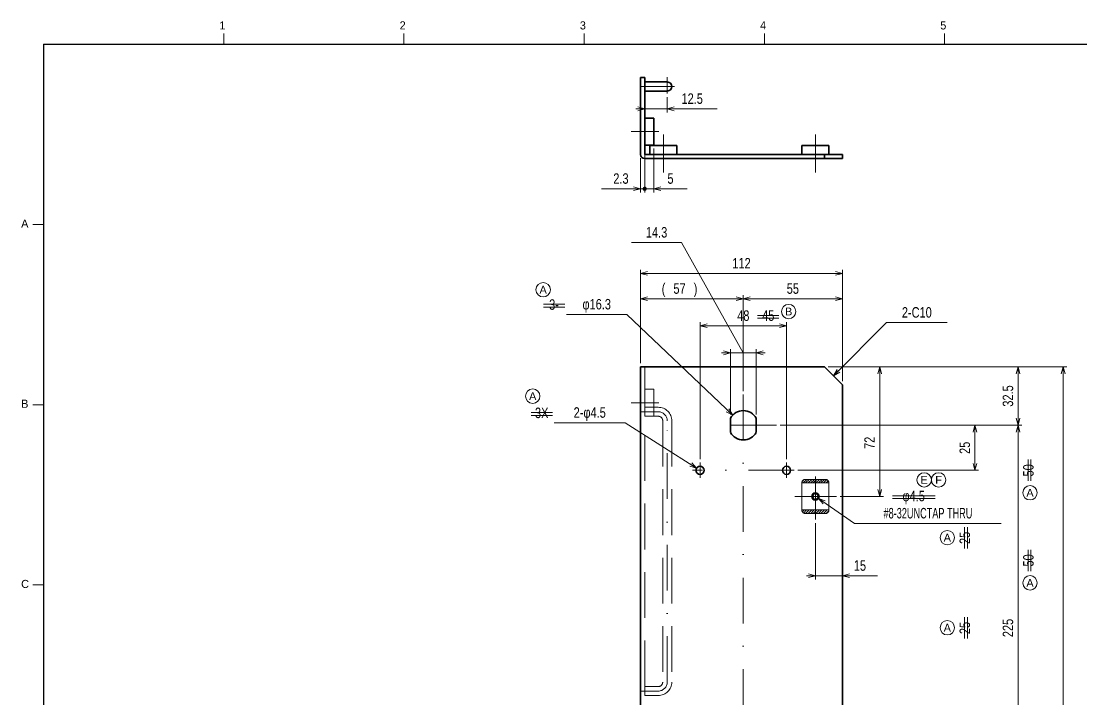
# Model space of a CAD drawing. Header units: millimetres. Extents: x 7 to 587, y 2 to 418.
# Drawn here: x 26.8 to 320.8, y 228.4 to 416.4 of the extents above; entities that cross this region are included whole.
import ezdxf
from ezdxf.enums import TextEntityAlignment as Align

# ---------------------------------------------------------------- set-up
doc = ezdxf.new("R2010")
doc.units = ezdxf.units.MM
for name, pattern in [('DASHDOT', [25.3, 12.7, -6.3, 0, -6.3]), ('DASHED', [19, 12.7, -6.3]), ('DIVIDE', [31.6, 12.7, -6.3, 0, -6.3, 0, -6.3])]:
    doc.linetypes.add(name, pattern=pattern)
for name, color, linetype in [('GR01_01', 7, 'Continuous'), ('GR01_02', 7, 'Continuous'), ('GR01_03', 7, 'Continuous'), ('GR01_05', 7, 'Continuous'), ('GR01_06', 7, 'Continuous'), ('GR01_16', 7, 'Continuous'), ('図面枠C7M', 7, 'Continuous')]:
    doc.layers.add(name, color=color, linetype=linetype)
doc.styles.add('HG丸ｺﾞｼｯｸM-PRO', font='')
doc.styles.get('HG丸ｺﾞｼｯｸM-PRO').set_extended_font_data('HG丸ｺﾞｼｯｸM-PRO')
pattern_1 = [(45, (0, 0), (-0.3535534, 0.3535534), [])]

# ---------------------------------------------------------------- blocks, each defined once
blk = doc.blocks.new('BLKF023')
at = {"layer": '図面枠C7M', "color": 4, "linetype": 'Continuous', "lineweight": 13}
for p, q in [((83, 413), (83, 410)), ((133, 413), (133, 410)), ((183, 413), (183, 410)), ((233, 413), (233, 410)), ((283, 413), (283, 410)), ((30, 360), (33, 360)), ((30, 310), (33, 310)), ((30, 260), (33, 260))]:
    blk.add_line(p, q, dxfattribs=at)
at = {"layer": '図面枠C7M', "color": 2, "linetype": 'Continuous', "lineweight": 25}
for q in [(587, 410), (33, 10)]:
    blk.add_line((33, 410), q, dxfattribs=at)
at = {"layer": '図面枠C7M', "color": 4, "linetype": 'Continuous', "lineweight": 13, "style": 'HG丸ｺﾞｼｯｸM-PRO'}
for s, width, p in [('1', 1.003994, (81.79, 413.45)), ('2', 1.003994, (131.79, 413.45)), ('3', 1.003994, (181.79, 413.45)), ('4', 1.003994, (231.79, 413.45)), ('5', 1.003994, (281.79, 413.45)), ('A', 1.002405, (26.79, 358.45)), ('B', 1.004704, (26.79, 308.45))]:
    blk.add_text(s, height=2.25, dxfattribs=dict(at, width=width)).set_placement(p, align=Align.BOTTOM_LEFT)
at = {"layer": '図面枠C7M', "color": 3, "linetype": 'Continuous', "lineweight": 35, "style": 'HG丸ｺﾞｼｯｸM-PRO', "width": 1.001214}
blk.add_text('C', height=2.25, dxfattribs=at).set_placement((26.79, 258.45), align=Align.BOTTOM_LEFT)
blk = doc.blocks.new('BLKF028')
at = {"layer": 'GR01_02', "color": 4, "linetype": 'DASHED', "lineweight": 13}
for p, q in [((199.79, 314.28), (202.29, 314.28)), ((199.79, 314.28), (199.79, 306.78)), ((202.29, 306.78), (202.29, 314.28)), ((199.79, 306.78), (202.29, 306.78))]:
    blk.add_line(p, q, dxfattribs=at)
blk = doc.blocks.new('BLKF031')
at = {"layer": 'GR01_01', "color": 4, "linetype": 'DASHDOT', "lineweight": 13}
for p, q in [((241.26, 291.78), (213.01, 291.78)), ((215.14, 289.66), (215.14, 293.91)), ((239.14, 289.66), (239.14, 293.91))]:
    blk.add_line(p, q, dxfattribs=at)
at = {"layer": 'GR01_01', "color": 3, "linetype": 'Continuous', "lineweight": 35}
for centre in [(215.14, 291.78), (239.14, 291.78)]:
    blk.add_circle(centre, 1.12, dxfattribs=at)
blk = doc.blocks.new('BLKF032')
at = {"layer": 'GR01_01', "color": 3, "linetype": 'Continuous', "lineweight": 35}
for p, q in [((223.56, 302.33), (223.56, 306.24)), ((230.71, 302.33), (230.71, 306.24))]:
    blk.add_line(p, q, dxfattribs=at)
for start, end in [(28.6816, 151.3184), (208.6816, 331.3184)]:
    blk.add_arc((227.14, 304.28), 4.08, start, end, dxfattribs=at)
blk = doc.blocks.new('BLKF034')
at = {"layer": 'GR01_03', "color": 3, "linetype": 'Continuous', "lineweight": 35}
for p, q in [((199.79, 399.54), (206.04, 399.54)), ((206.04, 397.04), (199.79, 397.04))]:
    blk.add_line(p, q, dxfattribs=at)
blk.add_arc((206.04, 398.29), 1.25, 270, 90, dxfattribs=at)
blk = doc.blocks.new('BLKF033')
at = {"layer": 'GR01_03', "color": 4, "linetype": 'DASHDOT', "lineweight": 13}
blk.add_line((208.04, 398.29), (198.88, 398.29), dxfattribs=at)
at = {"layer": 'GR01_03', "color": 3, "linetype": 'Continuous', "lineweight": 35}
blk.add_line((199.79, 399.54), (199.79, 397.04), dxfattribs=at)
blk.add_blockref('BLKF034', (0, 0), dxfattribs=at)
blk = doc.blocks.new('BLKF035')
at = {"layer": 'GR01_02', "color": 3, "linetype": 'Continuous', "lineweight": 35}
for p, q in [((199.79, 389.54), (202.29, 389.54)), ((199.79, 389.54), (199.79, 382.04)), ((202.29, 382.04), (202.29, 389.54)), ((199.79, 382.04), (202.29, 382.04))]:
    blk.add_line(p, q, dxfattribs=at)
blk = doc.blocks.new('FXTIP_ARROW_S')
at = {"color": 0, "linetype": 'Continuous', "lineweight": -2}
for q in [(-1, 0), (-0.97, 0.26), (-0.97, -0.26)]:
    blk.add_line((0, 0), q, dxfattribs=at)
blk = doc.blocks.new('FXTIP_ARROW_E')
at = {"color": 0, "linetype": 'Continuous', "lineweight": -2}
for q in [(-1, 0), (-0.97, 0.26), (-0.97, -0.26)]:
    blk.add_line((0, 0), q, dxfattribs=at)
blk = doc.blocks.new('FXTIP_BLACKDOT_E')
at = {"color": 0, "linetype": 'Continuous', "lineweight": -2}
blk.add_line((0, 0), (-1, 0), dxfattribs=at)
at = {"color": 0, "linetype": 'Continuous', "lineweight": -2, "const_width": 0.25}
blk.add_lwpolyline([(-0.125, 0, 1), (0.125, 0, 1)], format="xyb", close=True, dxfattribs=at)
at = {"color": 0, "linetype": 'Continuous', "lineweight": -2}
blk.add_circle((0, 0), 0.25, dxfattribs=at)
blk = doc.blocks.new('BLKF062')
at = {"layer": 'GR01_05', "color": 4, "linetype": 'Continuous', "lineweight": 13}
blk.add_circle((283.74, 273.1), 2, dxfattribs=at)
at = {"layer": 'GR01_05', "color": 4, "linetype": 'Continuous', "lineweight": 13, "style": 'HG丸ｺﾞｼｯｸM-PRO', "width": 1.042301}
blk.add_text('A', height=2.18, dxfattribs=at).set_placement((283.74, 273.1), align=Align.MIDDLE_CENTER)
blk = doc.blocks.new('BLKF063')
at = {"layer": 'GR01_05', "color": 4, "linetype": 'Continuous', "lineweight": 13}
blk.add_circle((283.74, 248.1), 2, dxfattribs=at)
at = {"layer": 'GR01_05', "color": 4, "linetype": 'Continuous', "lineweight": 13, "style": 'HG丸ｺﾞｼｯｸM-PRO', "width": 1.042301}
blk.add_text('A', height=2.18, dxfattribs=at).set_placement((283.74, 248.1), align=Align.MIDDLE_CENTER)
blk = doc.blocks.new('BLKF064')
at = {"layer": 'GR01_05', "color": 4, "linetype": 'Continuous', "lineweight": 13}
blk.add_circle((306.68, 260.55), 2, dxfattribs=at)
at = {"layer": 'GR01_05', "color": 4, "linetype": 'Continuous', "lineweight": 13, "style": 'HG丸ｺﾞｼｯｸM-PRO', "width": 1.042301}
blk.add_text('A', height=2.18, dxfattribs=at).set_placement((306.68, 260.55), align=Align.MIDDLE_CENTER)
blk = doc.blocks.new('BLKF065')
at = {"layer": 'GR01_05', "color": 4, "linetype": 'Continuous', "lineweight": 13}
blk.add_circle((306.68, 285.55), 2, dxfattribs=at)
at = {"layer": 'GR01_05', "color": 4, "linetype": 'Continuous', "lineweight": 13, "style": 'HG丸ｺﾞｼｯｸM-PRO', "width": 1.042301}
blk.add_text('A', height=2.18, dxfattribs=at).set_placement((306.68, 285.55), align=Align.MIDDLE_CENTER)
blk = doc.blocks.new('BLKF067')
at = {"layer": 'GR01_05', "color": 4, "linetype": 'Continuous', "lineweight": 13}
blk.add_circle((168.72, 312.36), 2, dxfattribs=at)
at = {"layer": 'GR01_05', "color": 4, "linetype": 'Continuous', "lineweight": 13, "style": 'HG丸ｺﾞｼｯｸM-PRO', "width": 1.042301}
blk.add_text('A', height=2.18, dxfattribs=at).set_placement((168.72, 312.36), align=Align.MIDDLE_CENTER)
blk = doc.blocks.new('BLKF068')
at = {"layer": 'GR01_05', "color": 4, "linetype": 'Continuous', "lineweight": 13}
blk.add_circle((171.61, 341.9), 2, dxfattribs=at)
at = {"layer": 'GR01_05', "color": 4, "linetype": 'Continuous', "lineweight": 13, "style": 'HG丸ｺﾞｼｯｸM-PRO', "width": 1.042301}
blk.add_text('A', height=2.18, dxfattribs=at).set_placement((171.61, 341.9), align=Align.MIDDLE_CENTER)
blk = doc.blocks.new('BLKF069')
at = {"layer": 'GR01_05', "color": 4, "linetype": 'Continuous', "lineweight": 13}
blk.add_circle((239.72, 335.84), 2, dxfattribs=at)
at = {"layer": 'GR01_05', "color": 4, "linetype": 'Continuous', "lineweight": 13, "style": 'HG丸ｺﾞｼｯｸM-PRO', "width": 1.04272}
blk.add_text('B', height=2.18, dxfattribs=at).set_placement((239.72, 335.84), align=Align.MIDDLE_CENTER)
blk = doc.blocks.new('BLKF081')
at = {"layer": 'GR01_03', "color": 4, "linetype": 'DASHED', "lineweight": 13}
for p, q in [((199.79, 309.28), (203.54, 309.28)), ((199.79, 306.78), (199.79, 309.28)), ((199.79, 306.78), (203.54, 306.78)), ((204.79, 305.53), (204.79, 233.03)), ((207.29, 305.53), (207.29, 233.03)), ((199.79, 229.28), (199.79, 231.78)), ((203.54, 231.78), (199.79, 231.78)), ((203.54, 229.28), (199.79, 229.28))]:
    blk.add_line(p, q, dxfattribs=at)
at = {"layer": 'GR01_03', "color": 4, "linetype": 'DASHDOT', "lineweight": 13}
for p, q in [((198.64, 308.03), (203.54, 308.03)), ((206.04, 233.03), (206.04, 305.53)), ((198.64, 230.53), (203.54, 230.53))]:
    blk.add_line(p, q, dxfattribs=at)
at = {"layer": 'GR01_03', "color": 4, "linetype": 'DASHED', "lineweight": 13}
for centre, radius, start, end in [((203.54, 305.53), 3.75, 0, 90), ((203.54, 305.53), 1.25, 0, 90), ((203.54, 233.03), 3.75, 270, 0), ((203.54, 233.03), 1.25, 270, 0)]:
    blk.add_arc(centre, radius, start, end, dxfattribs=at)
at = {"layer": 'GR01_03', "color": 4, "linetype": 'DASHDOT', "lineweight": 13}
for centre, start, end in [((203.54, 305.53), 0, 90), ((203.54, 233.03), 270, 0)]:
    blk.add_arc(centre, 2.5, start, end, dxfattribs=at)
blk = doc.blocks.new('BLKF088')
at = {"layer": 'GR01_05', "color": 4, "linetype": 'Continuous', "lineweight": 13}
blk.add_circle((277.32, 289.13), 2, dxfattribs=at)
at = {"layer": 'GR01_05', "color": 4, "linetype": 'Continuous', "lineweight": 13, "style": 'HG丸ｺﾞｼｯｸM-PRO', "width": 1.04259}
blk.add_text('E', height=2.18, dxfattribs=at).set_placement((277.32, 289.13), align=Align.MIDDLE_CENTER)
blk = doc.blocks.new('BLKF094')
at = {"layer": 'GR01_02', "color": 3, "linetype": 'Continuous', "lineweight": 35}
for p, q in [((250.89, 381.94), (243.39, 381.94)), ((243.39, 379.44), (243.39, 381.94)), ((243.39, 379.44), (250.89, 379.44)), ((250.89, 379.44), (250.89, 381.94))]:
    blk.add_line(p, q, dxfattribs=at)
blk = doc.blocks.new('BLKF095')
at = {"layer": 'GR01_05', "color": 4, "linetype": 'Continuous', "lineweight": 13}
blk.add_circle((281.32, 289.13), 2, dxfattribs=at)
at = {"layer": 'GR01_05', "color": 4, "linetype": 'Continuous', "lineweight": 13, "style": 'HG丸ｺﾞｼｯｸM-PRO', "width": 1.042153}
blk.add_text('F', height=2.18, dxfattribs=at).set_placement((281.32, 289.13), align=Align.MIDDLE_CENTER)
blk = doc.blocks.new('BLKF097')
at = {"layer": 'GR01_02', "color": 3, "linetype": 'Continuous', "lineweight": 35}
for radius in [1, 0.8]:
    blk.add_circle((247.14, 284.53), radius, dxfattribs=at)
blk = doc.blocks.new('BLKF096')
at = {"layer": 'GR01_02', "color": 4, "linetype": 'DASHED', "lineweight": 13}
for p, q in [((243.39, 280.78), (243.39, 288.28)), ((243.39, 288.28), (250.89, 288.28)), ((250.89, 280.78), (250.89, 288.28)), ((243.39, 280.78), (250.89, 280.78))]:
    blk.add_line(p, q, dxfattribs=at)
at = {"layer": 'GR01_02', "color": 3, "linetype": 'Continuous', "lineweight": 35}
blk.add_blockref('BLKF097', (0, 0), dxfattribs=at)
blk = doc.blocks.new('BLKF099')
at = {"layer": 'GR01_16', "linetype": 'DIVIDE', "lineweight": 13}
h = blk.add_hatch(dxfattribs=at)
h.set_pattern_fill('_USER', color=4, scale=0.5, angle=45, style=0, pattern_type=0)
h.set_pattern_definition(pattern_1)
edge = h.paths.add_edge_path(flags=0)
edge.add_line((244.39, 289.28), (249.89, 289.28))
edge.add_arc((249.89, 288.28), 1, 0, 90, ccw=False)
edge.add_line((250.89, 288.28), (243.39, 288.28))
edge.add_arc((244.39, 288.28), 1, 90, 180, ccw=False)
at = {"layer": 'GR01_16', "color": 4, "linetype": 'DIVIDE', "lineweight": 13}
blk.add_line((249.89, 289.28), (244.39, 289.28), dxfattribs=at)
for centre, start, end in [((244.39, 288.28), 90, 180), ((249.89, 288.28), 0, 90)]:
    blk.add_arc(centre, 1, start, end, dxfattribs=at)
blk = doc.blocks.new('BLKF100')
at = {"layer": 'GR01_16', "linetype": 'DIVIDE', "lineweight": 13}
h = blk.add_hatch(dxfattribs=at)
h.set_pattern_fill('_USER', color=4, scale=0.5, angle=45, style=0, pattern_type=0)
h.set_pattern_definition(pattern_1)
edge = h.paths.add_edge_path(flags=0)
edge.add_line((244.39, 279.78), (249.89, 279.78))
edge.add_arc((249.89, 280.78), 1, 270, 360)
edge.add_line((250.89, 280.78), (243.39, 280.78))
edge.add_arc((244.39, 280.78), 1, 180, 270)
at = {"layer": 'GR01_16', "color": 4, "linetype": 'DIVIDE', "lineweight": 13}
blk.add_line((249.89, 279.78), (244.39, 279.78), dxfattribs=at)
for centre, start, end in [((244.39, 280.78), 180, 270), ((249.89, 280.78), 270, 0)]:
    blk.add_arc(centre, 1, start, end, dxfattribs=at)
blk = doc.blocks.new('BLKF124')
at = {"layer": 'GR01_02', "color": 3, "linetype": 'Continuous', "lineweight": 35}
for p, q in [((208.74, 381.94), (201.24, 381.94)), ((201.24, 379.44), (201.24, 381.94)), ((201.24, 379.44), (208.74, 379.44)), ((208.74, 379.44), (208.74, 381.94))]:
    blk.add_line(p, q, dxfattribs=at)

msp = doc.modelspace()

# ---------------------------------------------------------------- linework, layer by layer
at = {"layer": 'GR01_01', "color": 3, "linetype": 'Continuous', "lineweight": 35}
for p, q in [((198.64, 400.79), (198.64, 379.44)), ((199.79, 400.79), (198.64, 400.79)), ((199.79, 379.44), (199.79, 400.79)), ((254.64, 379.44), (199.79, 379.44)), ((249.64, 379.44), (249.64, 378.29)), ((254.64, 379.44), (254.64, 378.29)), ((254.64, 378.29), (199.79, 378.29)), ((198.64, 320.53), (198.64, 95.53)), ((198.64, 320.53), (249.64, 320.53)), ((249.64, 320.53), (254.64, 315.53)), ((254.64, 315.53), (254.64, 100.53))]:
    msp.add_line(p, q, dxfattribs=at)
at = {"layer": 'GR01_01', "color": 4, "linetype": 'DASHED', "lineweight": 13}
msp.add_line((199.79, 320.53), (199.79, 95.53), dxfattribs=at)
at = {"layer": 'GR01_01', "color": 4, "linetype": 'DASHDOT', "lineweight": 13}
for p, q in [((227.14, 312.78), (227.14, 107)), ((236.39, 304.28), (217.89, 304.28))]:
    msp.add_line(p, q, dxfattribs=at)
at = {"layer": 'GR01_01', "color": 3, "linetype": 'Continuous', "lineweight": 35}
msp.add_arc((199.79, 379.44), 1.15, 180, 270, dxfattribs=at)
at = {"layer": 'GR01_02', "color": 4, "linetype": 'DASHDOT', "lineweight": 13}
for p, q in [((203.67, 385.79), (196.03, 385.79)), ((204.99, 384.98), (204.99, 374.42)), ((247.14, 384.98), (247.14, 374.42)), ((203.67, 310.53), (196.03, 310.53)), ((247.14, 290.09), (247.14, 278.16)), ((253.02, 284.53), (241.42, 284.53))]:
    msp.add_line(p, q, dxfattribs=at)
at = {"layer": 'GR01_03', "color": 3, "linetype": 'DASHDOT', "lineweight": 13}
msp.add_line((206.04, 400.89), (206.04, 396.32), dxfattribs=at)
at = {"layer": 'GR01_05', "color": 4, "linetype": 'Continuous', "lineweight": 13}
for p, q in [((171.68, 337.86), (177.66, 337.86)), ((171.68, 337.06), (177.66, 337.06)), ((231.1, 334.79), (237.02, 334.79)), ((231.1, 333.99), (237.02, 333.99)), ((168.26, 307.8), (174.24, 307.8)), ((168.26, 307), (174.24, 307)), ((306.15, 288.82), (306.15, 294.74)), ((306.95, 288.82), (306.95, 294.74)), ((268.55, 284.73), (280.4, 284.73)), ((268.55, 283.93), (280.4, 283.93)), ((288.51, 270.07), (288.51, 275.99)), ((289.31, 270.07), (289.31, 275.99)), ((306.15, 263.82), (306.15, 269.74)), ((306.95, 263.82), (306.95, 269.74)), ((288.51, 245.07), (288.51, 250.99)), ((289.31, 245.07), (289.31, 250.99))]:
    msp.add_line(p, q, dxfattribs=at)
at = {"layer": 'GR01_06', "color": 4, "linetype": 'Continuous', "lineweight": 13}
for p, q in [((206.04, 395.32), (206.04, 391.1)), ((197.29, 392.1), (199.79, 392.1)), ((199.79, 392.1), (206.04, 392.1)), ((206.04, 392.1), (219.88, 392.1)), ((199.79, 381.04), (199.79, 368.92)), ((202.29, 381.04), (202.29, 368.92)), ((198.64, 378.44), (198.64, 368.92)), ((187.76, 369.92), (198.64, 369.92)), ((198.64, 369.92), (199.79, 369.92)), ((199.79, 369.92), (202.29, 369.92)), ((202.29, 369.92), (211.59, 369.92)), ((210, 355), (196.16, 355)), ((227.14, 324.38), (210, 355)), ((198.64, 321.53), (198.64, 347.42)), ((254.64, 316.53), (254.64, 347.42)), ((198.64, 346.42), (254.64, 346.42)), ((198.64, 321.53), (198.64, 340.39)), ((198.64, 339.39), (227.14, 339.39)), ((227.14, 313.78), (227.14, 340.39)), ((227.14, 339.39), (254.64, 339.39)), ((254.64, 316.53), (254.64, 340.39)), ((194.87, 335.05), (178.07, 335.05)), ((224.19, 307.09), (194.87, 335.05)), ((215.14, 294.91), (215.14, 332.89)), ((239.14, 294.91), (239.14, 332.89)), ((252.14, 318.03), (266.88, 332.78)), ((266.88, 332.78), (283.68, 332.78)), ((215.14, 331.89), (239.14, 331.89)), ((221.06, 324.38), (223.56, 324.38)), ((223.56, 307.24), (223.56, 325.38)), ((223.56, 324.38), (230.71, 324.38)), ((230.71, 307.24), (230.71, 325.38)), ((230.71, 324.38), (233.21, 324.38)), ((250.64, 320.53), (316.87, 320.53)), ((250.64, 320.53), (304.38, 320.53)), ((250.64, 320.53), (266, 320.53)), ((265, 284.53), (265, 320.53)), ((303.38, 304.28), (303.38, 320.53)), ((315.87, 95.53), (315.87, 320.53)), ((194.41, 305), (174.65, 305)), ((214.18, 292.37), (194.41, 305)), ((237.39, 304.28), (304.38, 304.28)), ((237.39, 304.28), (292.41, 304.28)), ((291.41, 291.78), (291.41, 304.28)), ((303.38, 191.78), (303.38, 304.28)), ((242.26, 291.78), (292.41, 291.78)), ((247.96, 283.97), (258.03, 277.06)), ((254.02, 284.53), (266, 284.53)), ((247.14, 277.16), (247.14, 261.53)), ((258.03, 277.06), (298.71, 277.06)), ((244.64, 262.53), (247.14, 262.53)), ((247.14, 262.53), (254.64, 262.53)), ((254.64, 262.53), (264.37, 262.53))]:
    msp.add_line(p, q, dxfattribs=at)

# ---------------------------------------------------------------- block references
at = {"layer": 'GR01_01', "color": 3, "linetype": 'Continuous', "lineweight": 35}
msp.add_blockref('BLKF032', (0, 0), dxfattribs=at)
at = {"layer": 'GR01_01', "color": 4, "linetype": 'DASHDOT', "lineweight": 13}
msp.add_blockref('BLKF031', (0, 0), dxfattribs=at)
at = {"layer": 'GR01_02', "color": 3, "linetype": 'Continuous', "lineweight": 35}
for name in ['BLKF035', 'BLKF124', 'BLKF094']:
    msp.add_blockref(name, (0, 0), dxfattribs=at)
at = {"layer": 'GR01_02', "color": 4, "linetype": 'DASHED', "lineweight": 13}
for name in ['BLKF028', 'BLKF096']:
    msp.add_blockref(name, (0, 0), dxfattribs=at)
at = {"layer": 'GR01_03', "color": 3, "linetype": 'Continuous', "lineweight": 35}
msp.add_blockref('BLKF033', (0, 0), dxfattribs=at)
at = {"layer": 'GR01_03', "color": 4, "linetype": 'DASHED', "lineweight": 13}
msp.add_blockref('BLKF081', (0, 0), dxfattribs=at)
at = {"layer": 'GR01_05', "color": 4, "linetype": 'Continuous', "lineweight": 13}
for name in ['BLKF068', 'BLKF069', 'BLKF067', 'BLKF088', 'BLKF095', 'BLKF065', 'BLKF062', 'BLKF064', 'BLKF063']:
    msp.add_blockref(name, (0, 0), dxfattribs=at)
at = {"layer": 'GR01_06', "color": 4, "linetype": 'Continuous', "lineweight": 13, "xscale": 2, "yscale": 2}
for name, p, rotation in [('FXTIP_ARROW_E', (199.79, 392.1), 360), ('FXTIP_ARROW_S', (206.04, 392.1), 180), ('FXTIP_ARROW_E', (198.64, 369.92), 360), ('FXTIP_BLACKDOT_E', (199.79, 369.92), 360), ('FXTIP_ARROW_S', (202.29, 369.92), 180), ('FXTIP_ARROW_S', (198.64, 346.42), 180), ('FXTIP_ARROW_E', (254.64, 346.42), 360), ('FXTIP_ARROW_S', (198.64, 339.39), 180), ('FXTIP_ARROW_E', (227.14, 339.39), 360), ('FXTIP_ARROW_S', (227.14, 339.39), 180), ('FXTIP_ARROW_E', (254.64, 339.39), 360), ('FXTIP_ARROW_S', (215.14, 331.89), 180), ('FXTIP_ARROW_E', (239.14, 331.89), 360), ('FXTIP_ARROW_E', (223.56, 324.38), 360), ('FXTIP_ARROW_S', (230.71, 324.38), 180), ('FXTIP_ARROW_E', (265, 320.53), 90), ('FXTIP_ARROW_E', (303.38, 320.53), 90), ('FXTIP_ARROW_E', (315.87, 320.53), 90), ('FXTIP_ARROW_S', (252.14, 318.03), 225.0000000000001), ('FXTIP_ARROW_S', (224.19, 307.09), 316.3619155885422), ('FXTIP_ARROW_S', (303.38, 304.28), 270), ('FXTIP_ARROW_E', (291.41, 304.28), 90), ('FXTIP_ARROW_E', (303.38, 304.28), 90), ('FXTIP_ARROW_S', (214.18, 292.37), 327.4335397408988), ('FXTIP_ARROW_S', (291.41, 291.78), 270), ('FXTIP_ARROW_S', (265, 284.53), 270), ('FXTIP_ARROW_S', (247.96, 283.97), 145.5292172668444), ('FXTIP_ARROW_E', (247.14, 262.53), 360), ('FXTIP_ARROW_S', (254.64, 262.53), 180)]:
    msp.add_blockref(name, p, dxfattribs=dict(at, rotation=rotation))
at = {"layer": 'GR01_16', "color": 4, "linetype": 'DIVIDE', "lineweight": 13}
for name in ['BLKF099', 'BLKF100']:
    msp.add_blockref(name, (0, 0), dxfattribs=at)
at = {"layer": '図面枠C7M', "color": 4, "linetype": 'Continuous', "lineweight": 13}
msp.add_blockref('BLKF023', (0, 0), dxfattribs=at)

# ---------------------------------------------------------------- texts
at = {"layer": 'GR01_05', "color": 3, "linetype": 'Continuous', "lineweight": 35, "style": 'HG丸ｺﾞｼｯｸM-PRO'}
for s, width, p in [('3-', 0.783216, (174.63, 335.46)), ('3X', 0.7838, (171.21, 305.4))]:
    msp.add_text(s, height=2.909, dxfattribs=dict(at, width=width)).set_placement(p, align=Align.BOTTOM_CENTER)
for s, rotation, width, p in [('45', 0, 0.784542, (234.06, 332.39)), ('50', 90, 0.784542, (308.55, 291.78)), ('φ4.5', 0, 0.783726, (274.41, 282.33)), ('25', 90, 0.784542, (290.91, 273.03)), ('50', 90, 0.784542, (308.55, 266.78)), ('25', 90, 0.784542, (290.91, 248.03))]:
    msp.add_text(s, height=2.909, rotation=rotation, dxfattribs=dict(at, width=width)).set_placement(p, align=Align.BOTTOM_CENTER)
at = {"layer": 'GR01_06', "color": 4, "linetype": 'Continuous', "lineweight": 35, "style": 'HG丸ｺﾞｼｯｸM-PRO'}
for s, height, width, p in [('12.5', 2.909, 0.784749, (212.96, 392.6)), ('(', 2.91, 0.781868, (205.01, 339.89)), ('57', 2.909, 0.784542, (209.45, 339.89)), (')', 2.91, 0.781868, (213.89, 339.89)), ('55', 2.909, 0.784542, (240.89, 339.89))]:
    msp.add_text(s, height=height, rotation=0, dxfattribs=dict(at, width=width)).set_placement(p, align=Align.BOTTOM_CENTER)
at = {"layer": 'GR01_06', "color": 3, "linetype": 'Continuous', "lineweight": 35, "style": 'HG丸ｺﾞｼｯｸM-PRO'}
for s, height, rotation, width, p in [('2.3', 2.909, 0, 0.784839, (193.2, 370.42)), ('5', 2.91, 0, 0.784542, (206.94, 370.42)), ('112', 2.909, 0, 0.784542, (226.64, 346.92)), ('48', 2.909, 0, 0.784542, (227.14, 332.39)), ('32.5', 2.909, 90, 0.784749, (302.88, 312.41)), ('72', 2.909, 90, 0.784542, (264.5, 299.41)), ('25', 2.909, 90, 0.784542, (290.91, 298.03)), ('225', 2.909, 90, 0.784542, (302.88, 248.03))]:
    msp.add_text(s, height=height, rotation=rotation, dxfattribs=dict(at, width=width)).set_placement(p, align=Align.BOTTOM_CENTER)
at = {"layer": 'GR01_06', "color": 4, "linetype": 'Continuous', "lineweight": 35, "style": 'HG丸ｺﾞｼｯｸM-PRO', "width": 0.784749}
msp.add_text('14.3', height=2.909, dxfattribs=at).set_placement((203.08, 355.5), align=Align.BOTTOM_CENTER)
at = {"layer": 'GR01_06', "color": 3, "linetype": 'Continuous', "lineweight": 35, "style": 'HG丸ｺﾞｼｯｸM-PRO'}
for s, height, width, p in [('φ16.3', 2.909, 0.783902, (186.47, 335.55)), ('2-C10', 2.909, 0.783551, (275.28, 333.28)), ('2-φ4.5', 2.909, 0.783565, (184.53, 305.5)), ('#8-32UNCTAP THRU', 2.9091, 0.651708, (278.37, 277.56)), ('15', 2.909, 0.784542, (259.5, 263.03))]:
    msp.add_text(s, height=height, dxfattribs=dict(at, width=width)).set_placement(p, align=Align.BOTTOM_CENTER)

doc.saveas('drawing.dxf')
